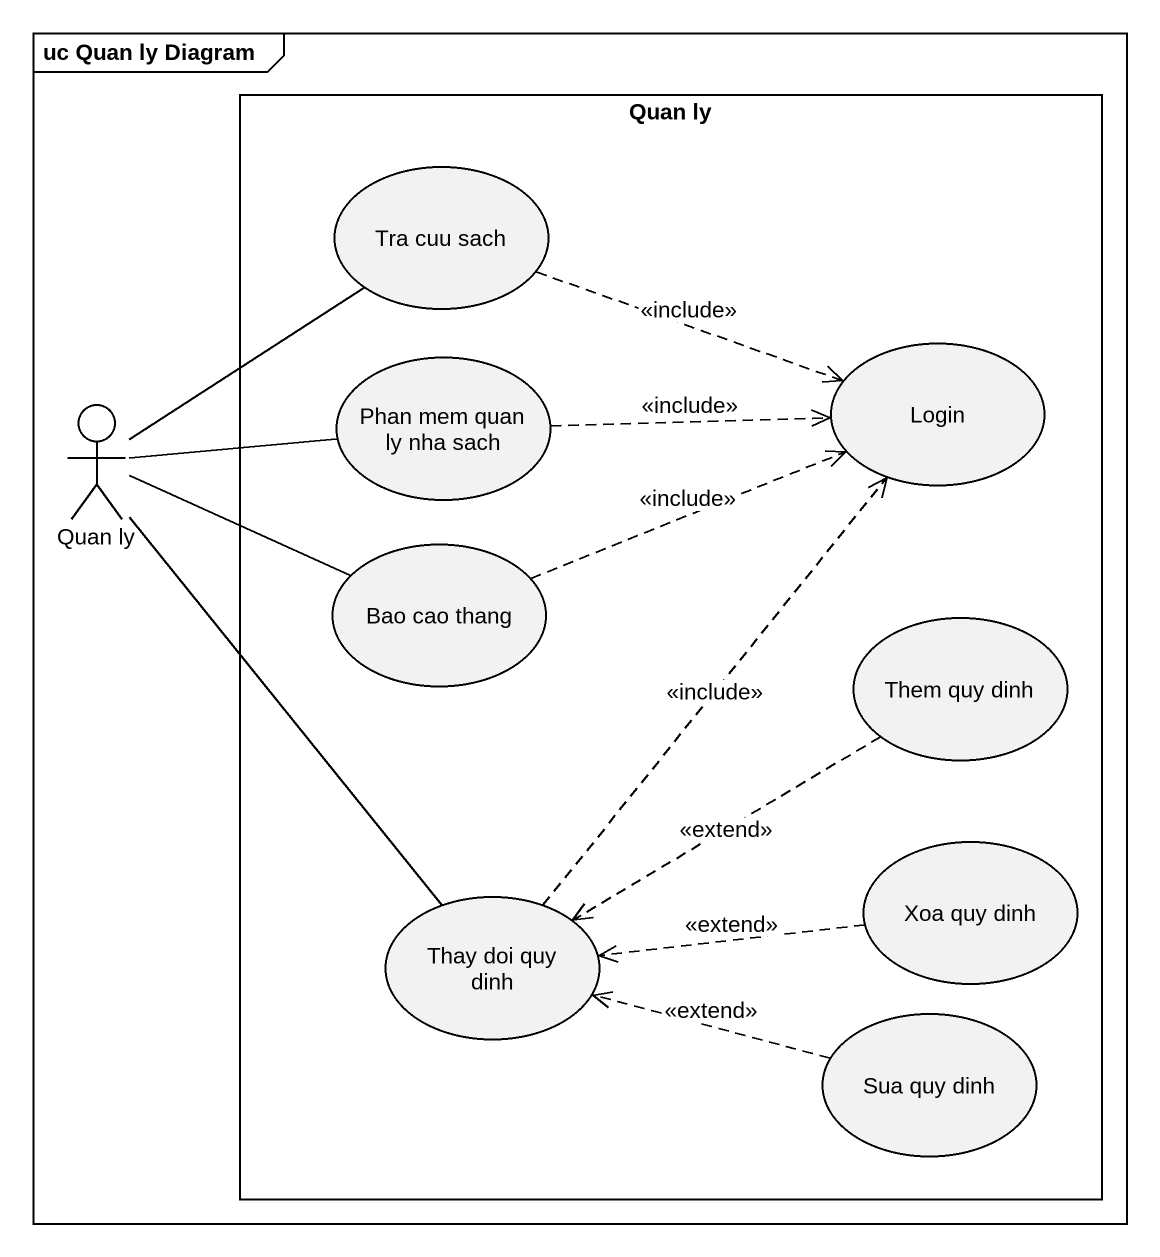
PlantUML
@startuml
mainframe uc Quan ly Diagram
rectangle "Quan ly" as Quan_ly {
  usecase "Tra cuu sach" as Tra_cuu_sach
  usecase Login
  usecase "Phan mem quan ly nha sach" as Phan_mem_quan_ly_nha_sach
  usecase "Bao cao thang" as Bao_cao_thang
  usecase "Them quy dinh" as Them_quy_dinh
  usecase "Thay doi quy dinh" as Thay_doi_quy_dinh
  usecase "Xoa quy dinh" as Xoa_quy_dinh
  usecase "Sua quy dinh" as Sua_quy_dinh
}
actor "Quan ly" as Quan_ly_2
Tra_cuu_sach .right.> Login : <<include>>
Quan_ly_2 -up- Tra_cuu_sach
Quan_ly_2 -right- Phan_mem_quan_ly_nha_sach
Quan_ly_2 -right- Bao_cao_thang
Quan_ly_2 -- Thay_doi_quy_dinh
Phan_mem_quan_ly_nha_sach .right.> Login : <<include>>
Bao_cao_thang .right.> Login : <<include>>
Them_quy_dinh .left.> Thay_doi_quy_dinh : <<extend>>
Thay_doi_quy_dinh .up.> Login : <<include>>
Xoa_quy_dinh .left.> Thay_doi_quy_dinh : <<extend>>
Sua_quy_dinh .left.> Thay_doi_quy_dinh : <<extend>>
@enduml
